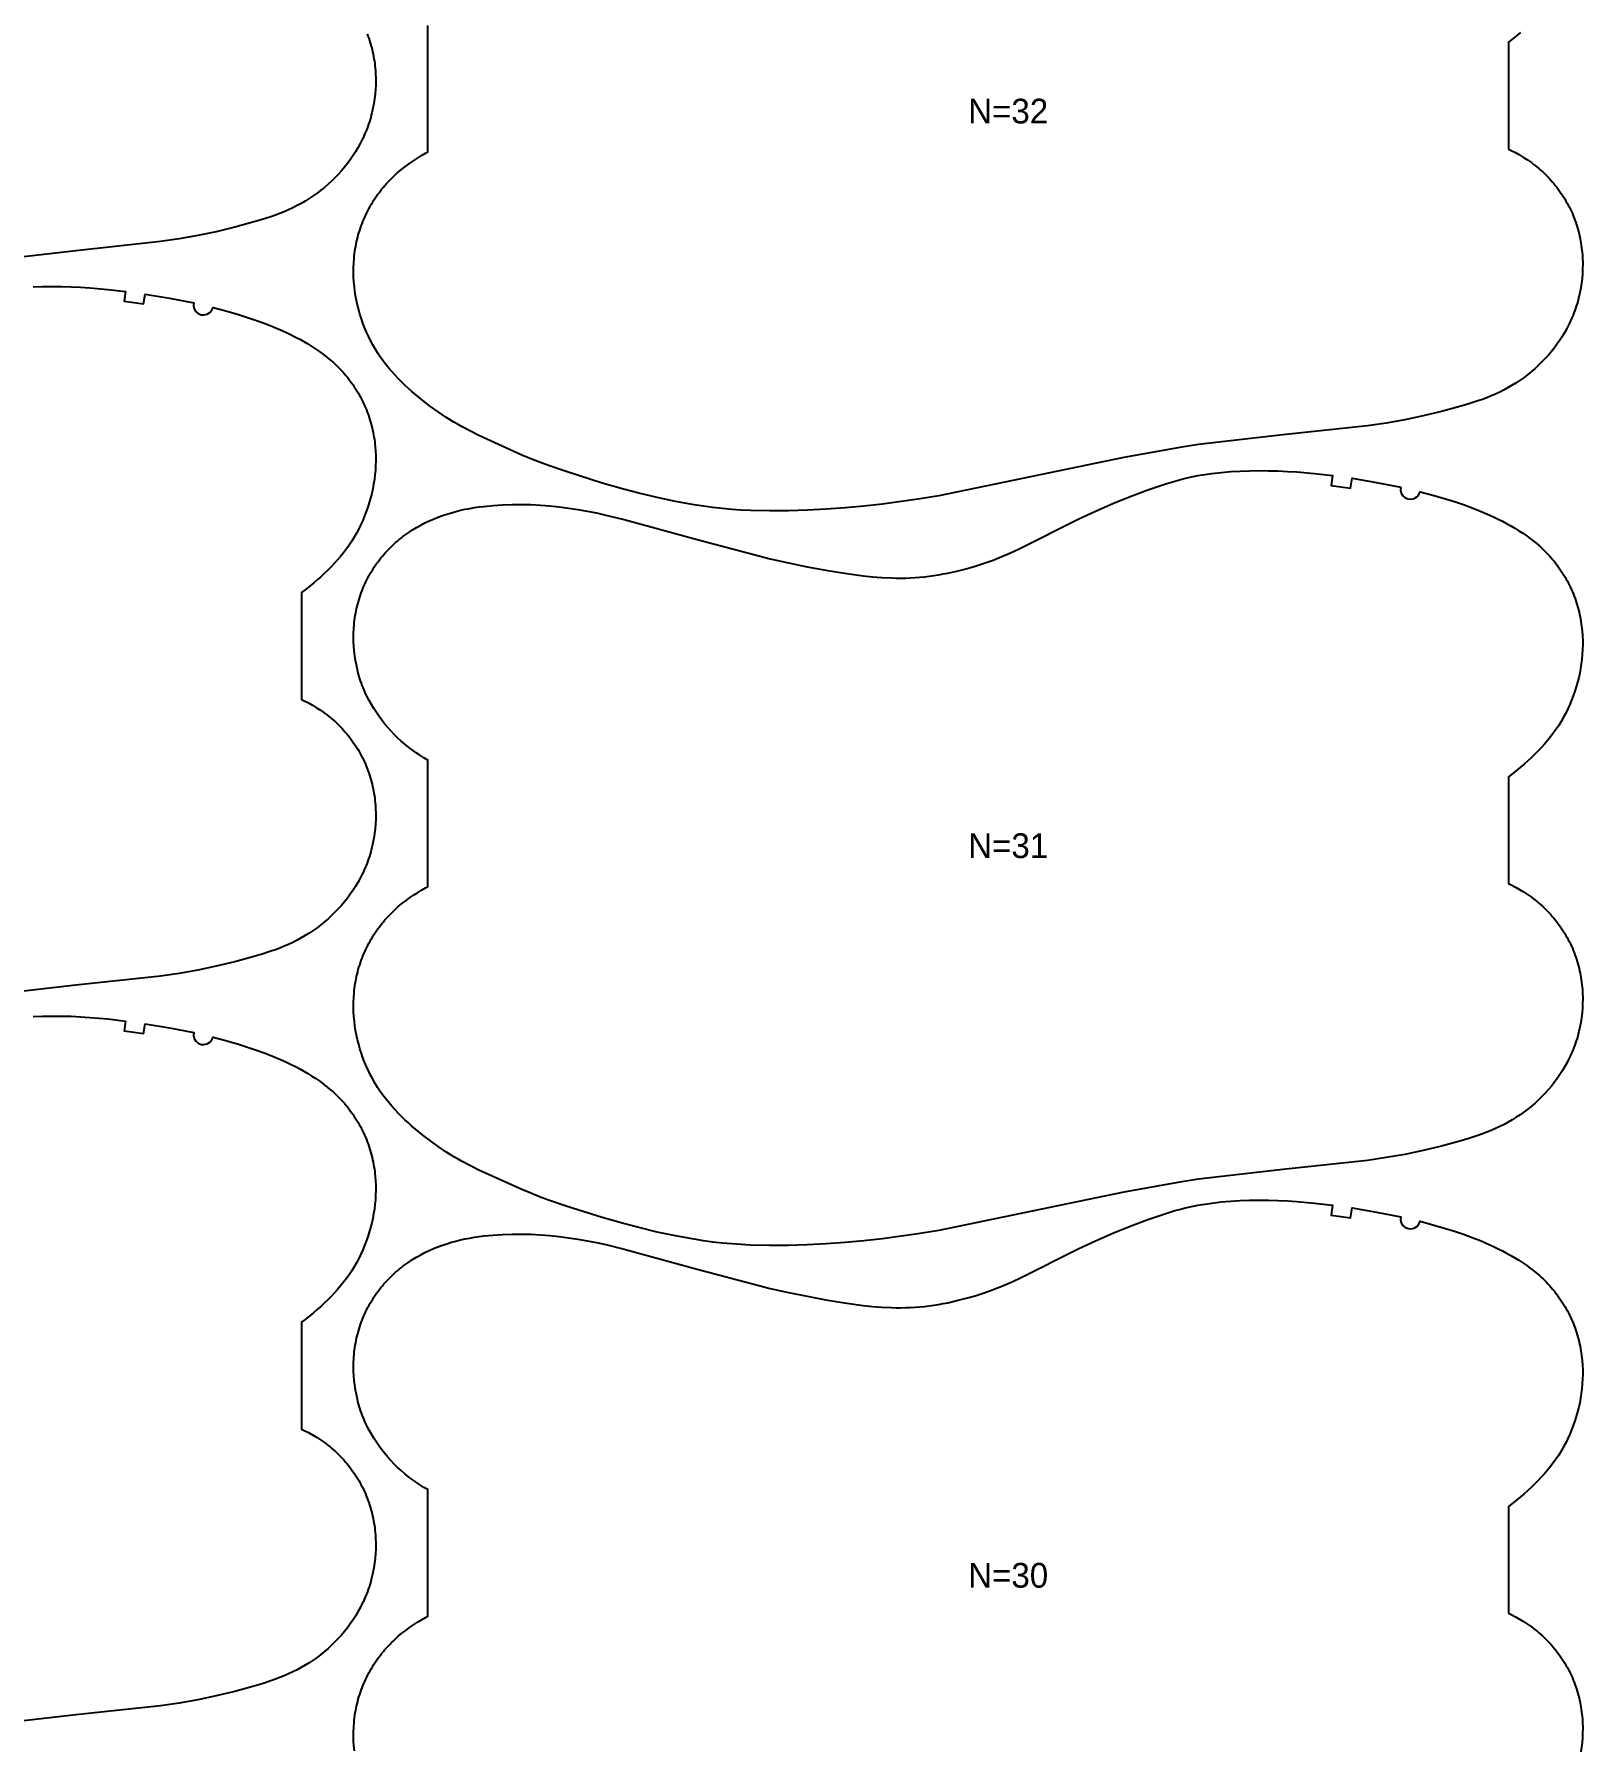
# Model space of a CAD drawing. Header units: inches. Extents: x 0 to 1972, y 0 to 1090.
# Drawn here: x 917.5 to 1230.2, y 198.7 to 544.8 of the extents above; entities that cross this region are included whole.
import ezdxf

# ---------------------------------------------------------------- set-up
doc = ezdxf.new("R2010")
doc.units = ezdxf.units.IN

msp = doc.modelspace()

# ---------------------------------------------------------------- linework, layer by layer
at = {"layer": '1'}
for points in [[(984.754, 544.8712), (984.9217, 544.4246), (985.081, 543.9748), (985.2318, 543.5222), (985.3742, 543.0667), (985.508, 542.6087), (985.6333, 542.1482), (985.7501, 541.6856), (985.8583, 541.2208), (985.958, 540.7542), (986.049, 540.2858), (986.1314, 539.8159), (986.2051, 539.3447), (986.2704, 538.8721), (986.327, 538.3985), (986.3752, 537.9239), (986.4149, 537.4485), (986.4461, 536.9725), (986.4689, 536.4959), (986.4834, 536.019), (986.4894, 535.5419), (986.4766, 534.5875), (986.4307, 533.634), (986.3519, 532.6826), (986.2406, 531.7344), (986.0966, 530.7906), (985.9202, 529.8526), (985.7113, 528.9213), (985.5947, 528.4587), (985.4699, 527.9982), (985.3371, 527.5401), (985.1962, 527.0844), (985.0472, 526.6314), (984.8902, 526.1812), (984.725, 525.7339), (984.5518, 525.2897), (984.3706, 524.8487), (984.1814, 524.4111), (983.9844, 523.9768), (983.7797, 523.5462), (983.3477, 522.6957), (982.8864, 521.8605), (982.3969, 521.0412), (981.8801, 520.2386), (981.3369, 519.4535), (980.7685, 518.6865), (980.1758, 517.9385), (979.5594, 517.2099), (978.9203, 516.5014), (978.259, 515.8135), (977.5764, 515.1469), (976.8731, 514.502), (976.1499, 513.8794), (975.4076, 513.2797), (974.6468, 512.7035), (973.8686, 512.1509), (973.0739, 511.6222), (972.2636, 511.1177), (971.4386, 510.6376), (970.6001, 510.1821), (969.7488, 509.7514), (968.8858, 509.3458), (968.0121, 508.9651), (967.1287, 508.6074), (966.2368, 508.2704), (965.3376, 507.9519), (963.5218, 507.3609), (961.6906, 506.8162), (958.0059, 505.8162), (954.2956, 504.9248), (950.5597, 504.1416), (946.801, 503.4766), (943.0237, 502.9328), (925.9483, 501.0746), (908.882, 499.135)], [(1217.6581, 545.1129), (1216.1778, 543.9078), (1215.1894, 543.1539), (1215.1894, 521.6095), (1215.7608, 521.3357), (1216.6074, 520.8958), (1217.4394, 520.4281), (1218.2554, 519.9326), (1219.054, 519.4096), (1219.4463, 519.1379), (1219.8339, 518.8594), (1220.2164, 518.5741), (1220.5937, 518.282), (1220.9656, 517.9833), (1221.332, 517.6779), (1221.6928, 517.3658), (1222.0476, 517.0471), (1222.3964, 516.7219), (1222.739, 516.39), (1223.0752, 516.0516), (1223.4049, 515.7068), (1223.728, 515.3558), (1224.0444, 514.9986), (1224.3539, 514.6355), (1224.6564, 514.2665), (1224.9518, 513.8917), (1225.24, 513.5114), (1225.5209, 513.1257), (1225.7943, 512.7347), (1226.0601, 512.3385), (1226.3183, 511.9372), (1226.5686, 511.5311), (1226.811, 511.1202), (1227.0454, 510.7048), (1227.2716, 510.2848), (1227.4895, 509.8605), (1227.6991, 509.4321), (1227.9004, 508.9997), (1228.0933, 508.5634), (1228.2778, 508.1235), (1228.454, 507.6802), (1228.6217, 507.2336), (1228.781, 506.7838), (1228.9318, 506.3312), (1229.0742, 505.8757), (1229.208, 505.4177), (1229.3333, 504.9572), (1229.4501, 504.4946), (1229.5583, 504.0298), (1229.658, 503.5632), (1229.749, 503.0948), (1229.8314, 502.6249), (1229.9051, 502.1537), (1229.9704, 501.6811), (1230.027, 501.2075), (1230.0752, 500.7329), (1230.1149, 500.2575), (1230.1461, 499.7815), (1230.1689, 499.3049), (1230.1834, 498.828), (1230.1894, 498.3509), (1230.1766, 497.3965), (1230.1307, 496.443), (1230.0519, 495.4916), (1229.9406, 494.5434), (1229.7966, 493.5996), (1229.6202, 492.6616), (1229.4113, 491.7303), (1229.2947, 491.2677), (1229.1699, 490.8072), (1229.0371, 490.3491), (1228.8962, 489.8934), (1228.7472, 489.4404), (1228.5902, 488.9902), (1228.425, 488.5429), (1228.2518, 488.0987), (1228.0706, 487.6577), (1227.8814, 487.2201), (1227.6844, 486.7858), (1227.4797, 486.3552), (1227.0477, 485.5047), (1226.5864, 484.6695), (1226.0969, 483.8502), (1225.5801, 483.0476), (1225.0369, 482.2625), (1224.4685, 481.4955), (1223.8758, 480.7475), (1223.2594, 480.0189), (1222.6203, 479.3104), (1221.959, 478.6225), (1221.2764, 477.9559), (1220.5731, 477.311), (1219.8499, 476.6884), (1219.1076, 476.0887), (1218.3468, 475.5125), (1217.5686, 474.9599), (1216.7739, 474.4312), (1215.9636, 473.9267), (1215.1386, 473.4466), (1214.3001, 472.9911), (1213.4488, 472.5604), (1212.5858, 472.1548), (1211.7121, 471.7741), (1210.8287, 471.4164), (1209.9368, 471.0794), (1209.0376, 470.7609), (1207.2218, 470.1699), (1205.3906, 469.6252), (1201.7059, 468.6252), (1197.9956, 467.7338), (1194.2597, 466.9506), (1190.501, 466.2856), (1186.7237, 465.7418), (1169.6483, 463.8836), (1152.582, 461.944), (1148.8112, 461.3561), (1137.5452, 459.3077), (1100.1626, 451.5921), (1096.3968, 450.9704), (1088.8344, 449.9252), (1085.0416, 449.4976), (1081.2404, 449.1517), (1077.4327, 448.8856), (1073.6207, 448.6947), (1069.8054, 448.5801), (1065.988, 448.55), (1062.1723, 448.6349), (1060.2664, 448.731), (1058.3629, 448.8657), (1056.4626, 449.0396), (1054.5664, 449.2534), (1052.6751, 449.5074), (1050.789, 449.7989), (1047.0332, 450.4813), (1043.3, 451.2762), (1039.5883, 452.1662), (1036.5075, 452.9715), (1032.2272, 454.1864), (1024.9492, 456.4897), (1021.3393, 457.7338), (1019.5488, 458.3937), (1017.7726, 459.0892), (1016.0131, 459.8248), (1007.33, 463.7898), (1005.619, 464.6341), (1003.9338, 465.526), (1003.1036, 465.9945), (1002.2821, 466.4784), (1000.6647, 467.4898), (999.0808, 468.5547), (997.5297, 469.6681), (996.0116, 470.8261), (994.5313, 472.0312), (993.8072, 472.6527), (993.0948, 473.2874), (992.3947, 473.936), (991.7078, 474.5988), (991.0349, 475.2764), (990.3775, 475.9692), (989.7373, 476.6775), (989.116, 477.4019), (988.5152, 478.1425), (987.9365, 478.8999), (987.3816, 479.6743), (986.8522, 480.4663), (986.3496, 481.2758), (985.8742, 482.1021), (985.4257, 482.944), (985.0043, 483.8002), (984.6099, 484.6697), (984.2425, 485.5513), (983.9019, 486.4437), (983.5882, 487.3459), (983.3015, 488.2568), (983.042, 489.1756), (982.8102, 490.1014), (982.6065, 491.0337), (982.4315, 491.9715), (982.2854, 492.9142), (982.1688, 493.8611), (982.082, 494.8113), (982.0256, 495.7641), (982, 496.7184), (982.0058, 497.6729), (982.0436, 498.6265), (982.114, 499.578), (982.1615, 500.0526), (982.2174, 500.5262), (982.2817, 500.9987), (982.3544, 501.4699), (982.4358, 501.9397), (982.5257, 502.4079), (982.6243, 502.8744), (982.7315, 503.339), (982.8473, 503.8016), (982.9716, 504.262), (983.1043, 504.7202), (983.2455, 505.1758), (983.3949, 505.6289), (983.5526, 506.0792), (983.7185, 506.5266), (983.8925, 506.9709), (984.0747, 507.4121), (984.2648, 507.8499), (984.4629, 508.2842), (984.6689, 508.7148), (984.8827, 509.1417), (985.1043, 509.5646), (985.3336, 509.9835), (985.5705, 510.3981), (985.815, 510.8083), (986.0669, 511.2139), (986.3262, 511.6148), (986.5928, 512.0109), (986.8666, 512.4019), (987.1475, 512.7877), (987.4355, 513.1682), (987.7305, 513.5432), (988.0323, 513.9125), (988.3409, 514.2761), (988.6563, 514.6336), (988.9782, 514.985), (989.3067, 515.3301), (989.6417, 515.6688), (989.983, 516.001), (990.3305, 516.3266), (990.6838, 516.6459), (991.0429, 516.959), (991.7769, 517.5671), (992.5306, 518.1518), (993.3022, 518.7141), (994.0897, 519.2552), (994.8911, 519.7761), (995.7045, 520.2776), (996.5282, 520.7609), (997, 521.0245), (997, 546.5578)], [(917.3245, 493.8024), (919.2321, 493.8629), (921.1408, 493.883), (923.0494, 493.868), (924.9573, 493.8181), (926.8637, 493.7327), (928.768, 493.611), (932.3606, 493.2867), (935.9446, 492.8692), (935.6947, 490.8849), (939.6218, 490.3555), (939.9088, 492.3348), (944.836, 491.4902), (949.7463, 490.5526), (949.7463, 490.5526), (949.703, 489.9316), (949.8529, 489.3273), (950.1812, 488.7984), (950.6563, 488.3961), (951.2321, 488.1593), (951.8528, 488.1111), (952.4583, 488.2561), (952.9898, 488.5802), (953.3959, 489.0521), (953.6372, 489.626), (956.207, 488.9395), (958.761, 488.1947), (960.5823, 487.6227), (962.3914, 487.0136), (964.1848, 486.3615), (965.959, 485.6601), (967.7105, 484.9037), (968.5764, 484.5033), (969.4349, 484.0875), (970.2856, 483.6556), (971.1279, 483.2072), (971.9612, 482.7416), (972.7849, 482.2583), (973.5984, 481.7568), (974.3998, 481.2359), (975.1872, 480.6948), (975.9588, 480.1325), (976.7125, 479.5478), (977.4466, 478.9397), (977.8056, 478.6266), (978.1589, 478.3073), (978.5064, 477.9817), (978.8477, 477.6495), (979.1827, 477.3108), (979.5112, 476.9657), (979.8332, 476.6143), (980.1485, 476.2568), (980.4571, 475.8932), (980.7589, 475.5239), (981.0539, 475.1489), (981.3419, 474.7684), (981.6228, 474.3826), (981.8966, 473.9916), (982.1632, 473.5955), (982.4225, 473.1946), (982.6745, 472.789), (982.9189, 472.3788), (983.1559, 471.9642), (983.3852, 471.5453), (983.6067, 471.1224), (983.8206, 470.6955), (984.0265, 470.2649), (984.2246, 469.8306), (984.4148, 469.3928), (984.5969, 468.9516), (984.7709, 468.5073), (984.9368, 468.0599), (985.0945, 467.6096), (985.244, 467.1565), (985.3851, 466.7009), (985.5178, 466.2427), (985.6421, 465.7823), (985.7579, 465.3197), (985.8651, 464.8551), (985.9637, 464.3886), (986.0537, 463.9204), (986.135, 463.4506), (986.2077, 462.9794), (986.272, 462.5069), (986.3279, 462.0333), (986.3754, 461.5587), (986.4458, 460.6072), (986.4836, 459.6536), (986.4894, 458.6991), (986.4638, 457.7448), (986.4074, 456.792), (986.3206, 455.8418), (986.204, 454.8949), (986.0579, 453.9522), (985.8829, 453.0144), (985.6792, 452.0821), (985.4475, 451.1563), (985.188, 450.2375), (984.9012, 449.3266), (984.5875, 448.4244), (984.247, 447.532), (983.8795, 446.6504), (983.4851, 445.7809), (983.0637, 444.9247), (982.6153, 444.0828), (982.1398, 443.2565), (981.6372, 442.447), (981.1078, 441.655), (980.5529, 440.8806), (979.9743, 440.1232), (979.3734, 439.3826), (978.7521, 438.6582), (978.1119, 437.9499), (977.4545, 437.2571), (976.7816, 436.5795), (976.0947, 435.9167), (975.3947, 435.2681), (974.6822, 434.6334), (973.9581, 434.0119), (972.4778, 432.8068), (971.4894, 432.0529), (971.4894, 410.5085), (972.0608, 410.2347), (972.9074, 409.7948), (973.7394, 409.3271), (974.5554, 408.8316), (975.354, 408.3086), (975.7463, 408.0369), (976.1339, 407.7584), (976.5164, 407.4731), (976.8937, 407.181), (977.2656, 406.8823), (977.632, 406.5769), (977.9928, 406.2648), (978.3476, 405.9461), (978.6964, 405.6209), (979.039, 405.289), (979.3752, 404.9506), (979.7049, 404.6058), (980.028, 404.2548), (980.3444, 403.8976), (980.6539, 403.5345), (980.9564, 403.1655), (981.2518, 402.7907), (981.54, 402.4104), (981.8209, 402.0247), (982.0943, 401.6337), (982.3601, 401.2375), (982.6183, 400.8362), (982.8686, 400.4301), (983.111, 400.0192), (983.3454, 399.6038), (983.5716, 399.1838), (983.7895, 398.7595), (983.9991, 398.3311), (984.2004, 397.8987), (984.3933, 397.4624), (984.5778, 397.0225), (984.754, 396.5792), (984.9217, 396.1326), (985.081, 395.6828), (985.2318, 395.2302), (985.3742, 394.7747), (985.508, 394.3167), (985.6333, 393.8562), (985.7501, 393.3936), (985.8583, 392.9288), (985.958, 392.4622), (986.049, 391.9938), (986.1314, 391.5239), (986.2051, 391.0527), (986.2704, 390.5801), (986.327, 390.1065), (986.3752, 389.6319), (986.4149, 389.1565), (986.4461, 388.6805), (986.4689, 388.2039), (986.4834, 387.727), (986.4894, 387.2499), (986.4766, 386.2955), (986.4307, 385.342), (986.3519, 384.3906), (986.2406, 383.4424), (986.0966, 382.4986), (985.9202, 381.5606), (985.7113, 380.6293), (985.5947, 380.1667), (985.4699, 379.7062), (985.3371, 379.2481), (985.1962, 378.7924), (985.0472, 378.3394), (984.8902, 377.8892), (984.725, 377.4419), (984.5518, 376.9977), (984.3706, 376.5567), (984.1814, 376.1191), (983.9844, 375.6848), (983.7797, 375.2542), (983.3477, 374.4037), (982.8864, 373.5685), (982.3969, 372.7492), (981.8801, 371.9466), (981.3369, 371.1615), (980.7685, 370.3945), (980.1758, 369.6465), (979.5594, 368.9179), (978.9203, 368.2094), (978.259, 367.5215), (977.5764, 366.8549), (976.8731, 366.21), (976.1499, 365.5874), (975.4076, 364.9877), (974.6468, 364.4115), (973.8686, 363.8589), (973.0739, 363.3302), (972.2636, 362.8257), (971.4386, 362.3456), (970.6001, 361.8901), (969.7488, 361.4594), (968.8858, 361.0538), (968.0121, 360.6731), (967.1287, 360.3154), (966.2368, 359.9784), (965.3376, 359.6599), (963.5218, 359.0689), (961.6906, 358.5242), (958.0059, 357.5242), (954.2956, 356.6328), (950.5597, 355.8496), (946.801, 355.1846), (943.0237, 354.6408), (925.9483, 352.7826), (908.882, 350.843)], [(917.3245, 346.5104), (919.2321, 346.5709), (921.1408, 346.591), (923.0494, 346.576), (924.9573, 346.5261), (926.8637, 346.4407), (928.768, 346.319), (932.3606, 345.9947), (935.9446, 345.5772), (935.6947, 343.5929), (939.6218, 343.0635), (939.9088, 345.0428), (944.836, 344.1982), (949.7463, 343.2606), (949.7463, 343.2606), (949.703, 342.6396), (949.8529, 342.0353), (950.1812, 341.5064), (950.6563, 341.1041), (951.2321, 340.8673), (951.8528, 340.8191), (952.4583, 340.9641), (952.9898, 341.2882), (953.3959, 341.7601), (953.6372, 342.334), (956.207, 341.6475), (958.761, 340.9027), (960.5823, 340.3307), (962.3914, 339.7216), (964.1848, 339.0695), (965.959, 338.3681), (967.7105, 337.6117), (968.5764, 337.2113), (969.4349, 336.7955), (970.2856, 336.3636), (971.1279, 335.9152), (971.9612, 335.4496), (972.7849, 334.9663), (973.5984, 334.4648), (974.3998, 333.9439), (975.1872, 333.4028), (975.9588, 332.8405), (976.7125, 332.2558), (977.4466, 331.6477), (977.8056, 331.3346), (978.1589, 331.0153), (978.5064, 330.6897), (978.8477, 330.3575), (979.1827, 330.0188), (979.5112, 329.6737), (979.8332, 329.3223), (980.1485, 328.9648), (980.4571, 328.6012), (980.7589, 328.2319), (981.0539, 327.8569), (981.3419, 327.4764), (981.6228, 327.0906), (981.8966, 326.6996), (982.1632, 326.3035), (982.4225, 325.9026), (982.6745, 325.497), (982.9189, 325.0868), (983.1559, 324.6722), (983.3852, 324.2533), (983.6067, 323.8304), (983.8206, 323.4035), (984.0265, 322.9729), (984.2246, 322.5386), (984.4148, 322.1008), (984.5969, 321.6596), (984.7709, 321.2153), (984.9368, 320.7679), (985.0945, 320.3176), (985.244, 319.8645), (985.3851, 319.4089), (985.5178, 318.9507), (985.6421, 318.4903), (985.7579, 318.0277), (985.8651, 317.5631), (985.9637, 317.0966), (986.0537, 316.6284), (986.135, 316.1586), (986.2077, 315.6874), (986.272, 315.2149), (986.3279, 314.7413), (986.3754, 314.2667), (986.4458, 313.3152), (986.4836, 312.3616), (986.4894, 311.4071), (986.4638, 310.4528), (986.4074, 309.5), (986.3206, 308.5498), (986.204, 307.6029), (986.0579, 306.6602), (985.8829, 305.7224), (985.6792, 304.7901), (985.4475, 303.8643), (985.188, 302.9455), (984.9012, 302.0346), (984.5875, 301.1324), (984.247, 300.24), (983.8795, 299.3584), (983.4851, 298.4889), (983.0637, 297.6327), (982.6153, 296.7908), (982.1398, 295.9645), (981.6372, 295.155), (981.1078, 294.363), (980.5529, 293.5886), (979.9743, 292.8312), (979.3734, 292.0906), (978.7521, 291.3662), (978.1119, 290.6579), (977.4545, 289.9651), (976.7816, 289.2875), (976.0947, 288.6247), (975.3947, 287.9761), (974.6822, 287.3414), (973.9581, 286.7199), (972.4778, 285.5148), (971.4894, 284.7609), (971.4894, 263.2165), (972.0608, 262.9427), (972.9074, 262.5028), (973.7394, 262.0351), (974.5554, 261.5396), (975.354, 261.0166), (975.7463, 260.7449), (976.1339, 260.4664), (976.5164, 260.1811), (976.8937, 259.889), (977.2656, 259.5903), (977.632, 259.2849), (977.9928, 258.9728), (978.3476, 258.6541), (978.6964, 258.3289), (979.039, 257.997), (979.3752, 257.6586), (979.7049, 257.3138), (980.028, 256.9628), (980.3444, 256.6056), (980.6539, 256.2425), (980.9564, 255.8735), (981.2518, 255.4987), (981.54, 255.1184), (981.8209, 254.7327), (982.0943, 254.3417), (982.3601, 253.9455), (982.6183, 253.5442), (982.8686, 253.1381), (983.111, 252.7272), (983.3454, 252.3118), (983.5716, 251.8918), (983.7895, 251.4675), (983.9991, 251.0391), (984.2004, 250.6067), (984.3933, 250.1704), (984.5778, 249.7305), (984.754, 249.2872), (984.9217, 248.8406), (985.081, 248.3908), (985.2318, 247.9382), (985.3742, 247.4827), (985.508, 247.0247), (985.6333, 246.5642), (985.7501, 246.1016), (985.8583, 245.6368), (985.958, 245.1702), (986.049, 244.7018), (986.1314, 244.2319), (986.2051, 243.7607), (986.2704, 243.2881), (986.327, 242.8145), (986.3752, 242.3399), (986.4149, 241.8645), (986.4461, 241.3885), (986.4689, 240.9119), (986.4834, 240.435), (986.4894, 239.9579), (986.4766, 239.0035), (986.4307, 238.05), (986.3519, 237.0986), (986.2406, 236.1504), (986.0966, 235.2066), (985.9202, 234.2686), (985.7113, 233.3373), (985.5947, 232.8747), (985.4699, 232.4142), (985.3371, 231.9561), (985.1962, 231.5004), (985.0472, 231.0474), (984.8902, 230.5972), (984.725, 230.1499), (984.5518, 229.7057), (984.3706, 229.2647), (984.1814, 228.8271), (983.9844, 228.3928), (983.7797, 227.9622), (983.3477, 227.1117), (982.8864, 226.2765), (982.3969, 225.4572), (981.8801, 224.6546), (981.3369, 223.8695), (980.7685, 223.1025), (980.1758, 222.3545), (979.5594, 221.6259), (978.9203, 220.9174), (978.259, 220.2295), (977.5764, 219.5629), (976.8731, 218.918), (976.1499, 218.2954), (975.4076, 217.6957), (974.6468, 217.1195), (973.8686, 216.5669), (973.0739, 216.0382), (972.2636, 215.5337), (971.4386, 215.0536), (970.6001, 214.5981), (969.7488, 214.1674), (968.8858, 213.7618), (968.0121, 213.3811), (967.1287, 213.0234), (966.2368, 212.6864), (965.3376, 212.3679), (963.5218, 211.7769), (961.6906, 211.2322), (958.0059, 210.2322), (954.2956, 209.3408), (950.5597, 208.5576), (946.801, 207.8926), (943.0237, 207.3488), (925.9483, 205.4906), (908.882, 203.551)], [(982.1688, 198.2771), (982.082, 199.2273), (982.0256, 200.1801), (982, 201.1344), (982.0058, 202.0889), (982.0436, 203.0425), (982.114, 203.994), (982.1615, 204.4686), (982.2174, 204.9422), (982.2817, 205.4147), (982.3544, 205.8859), (982.4358, 206.3557), (982.5257, 206.8239), (982.6243, 207.2904), (982.7315, 207.755), (982.8473, 208.2176), (982.9716, 208.678), (983.1043, 209.1362), (983.2455, 209.5918), (983.3949, 210.0449), (983.5526, 210.4952), (983.7185, 210.9426), (983.8925, 211.3869), (984.0747, 211.8281), (984.2648, 212.2659), (984.4629, 212.7002), (984.6689, 213.1308), (984.8827, 213.5577), (985.1043, 213.9806), (985.3336, 214.3995), (985.5705, 214.8141), (985.815, 215.2243), (986.0669, 215.6299), (986.3262, 216.0308), (986.5928, 216.4269), (986.8666, 216.8179), (987.1475, 217.2037), (987.4355, 217.5842), (987.7305, 217.9592), (988.0323, 218.3285), (988.3409, 218.6921), (988.6563, 219.0496), (988.9782, 219.401), (989.3067, 219.7461), (989.6417, 220.0848), (989.983, 220.417), (990.3305, 220.7426), (990.6838, 221.0619), (991.0429, 221.375), (991.7769, 221.9831), (992.5306, 222.5678), (993.3022, 223.1301), (994.0897, 223.6712), (994.8911, 224.1921), (995.7045, 224.6936), (996.5282, 225.1769), (997, 225.4405), (997, 250.9738), (996.2259, 251.4244), (995.4156, 251.9289), (994.6208, 252.4576), (993.8426, 253.0102), (993.0818, 253.5864), (992.3395, 254.1861), (991.6163, 254.8087), (990.913, 255.4536), (990.2304, 256.1202), (989.5691, 256.8081), (988.93, 257.5166), (988.3137, 258.2452), (987.7209, 258.9932), (987.1525, 259.7602), (986.6094, 260.5453), (986.0925, 261.3479), (985.603, 262.1672), (985.1417, 263.0024), (984.7098, 263.8529), (984.5051, 264.2835), (984.308, 264.7178), (984.1189, 265.1554), (983.9376, 265.5964), (983.7644, 266.0406), (983.5992, 266.4879), (983.4422, 266.9381), (983.2932, 267.3911), (983.1523, 267.8468), (983.0195, 268.3049), (982.8948, 268.7654), (982.7781, 269.228), (982.5692, 270.1593), (982.3928, 271.0973), (982.2489, 272.0411), (982.1375, 272.9893), (982.0587, 273.9407), (982.0128, 274.8942), (982, 275.8486), (982.0061, 276.3257), (982.0205, 276.8026), (982.0433, 277.2792), (982.0745, 277.7552), (982.1142, 278.2306), (982.1624, 278.7052), (982.2191, 279.1788), (982.2843, 279.6514), (982.3581, 280.1226), (982.4405, 280.5925), (982.5315, 281.0609), (982.6311, 281.5275), (982.7393, 281.9923), (982.8561, 282.4549), (982.9814, 282.9154), (983.1152, 283.3734), (983.2576, 283.8289), (983.4084, 284.2815), (983.5677, 284.7313), (983.7354, 285.1779), (983.9116, 285.6212), (984.0961, 286.0611), (984.2891, 286.4974), (984.4903, 286.9298), (984.6999, 287.3582), (984.9178, 287.7825), (985.144, 288.2025), (985.3784, 288.6179), (985.6208, 289.0288), (985.8711, 289.4349), (986.1293, 289.8361), (986.3951, 290.2324), (986.6685, 290.6234), (986.9494, 291.0091), (987.2376, 291.3894), (987.533, 291.7642), (987.8355, 292.1332), (988.145, 292.4963), (988.4614, 292.8535), (988.7845, 293.2045), (989.1142, 293.5493), (989.4504, 293.8877), (989.793, 294.2196), (990.1418, 294.5448), (990.4967, 294.8635), (990.8574, 295.1756), (991.2238, 295.481), (991.5957, 295.7797), (991.9731, 296.0718), (992.3556, 296.3571), (992.7431, 296.6356), (993.1354, 296.9073), (993.9341, 297.4303), (994.75, 297.9258), (995.582, 298.3935), (996.4287, 298.8334), (997.2889, 299.2457), (998.1617, 299.6306), (999.046, 299.9886), (999.9407, 300.3198), (1000.8448, 300.6247), (1001.7572, 300.9036), (1002.6769, 301.1568), (1003.603, 301.3847), (1004.5346, 301.5885), (1005.4711, 301.7694), (1006.4118, 301.9289), (1007.3562, 302.068), (1008.3035, 302.1882), (1010.2042, 302.3768), (1012.1092, 302.5034), (1014.0165, 302.5706), (1015.9246, 302.5794), (1017.8318, 302.5311), (1019.7368, 302.4272), (1021.6388, 302.2715), (1023.5367, 302.0683), (1025.4299, 301.822), (1027.3175, 301.5362), (1029.1985, 301.2109), (1031.0717, 300.8453), (1032.9361, 300.4389), (1036.639, 299.5159), (1051.3666, 295.4891), (1066.1332, 291.6073), (1069.8564, 290.766), (1073.5957, 289.9994), (1077.3488, 289.3042), (1081.1144, 288.6829), (1084.8967, 288.1701), (1086.7955, 287.9685), (1088.6984, 287.8154), (1090.6041, 287.7215), (1091.5576, 287.7), (1092.5112, 287.6974), (1093.4647, 287.7146), (1094.4179, 287.7515), (1095.3703, 287.8078), (1096.3215, 287.8832), (1097.2712, 287.9772), (1098.219, 288.0894), (1099.1645, 288.2196), (1100.1074, 288.3673), (1101.0472, 288.5322), (1101.9839, 288.7137), (1103.8472, 289.1249), (1105.6963, 289.5971), (1107.5303, 290.1263), (1109.3481, 290.7096), (1111.1476, 291.3464), (1112.9267, 292.0369), (1114.6832, 292.7815), (1116.4164, 293.5781), (1128.331, 299.6216), (1131.7963, 301.2211), (1135.3038, 302.7275), (1138.8419, 304.1584), (1142.4131, 305.5066), (1144.2133, 306.1436), (1146.0255, 306.7442), (1147.8521, 307.2956), (1148.7715, 307.5491), (1149.6953, 307.7855), (1150.6237, 308.0038), (1151.5563, 308.204), (1152.4929, 308.3867), (1153.4328, 308.5522), (1155.3211, 308.8337), (1157.2176, 309.0524), (1159.1193, 309.2123), (1161.0245, 309.3194), (1162.9321, 309.3799), (1164.8408, 309.4), (1166.7494, 309.385), (1168.6573, 309.3351), (1170.5637, 309.2497), (1172.468, 309.128), (1176.0606, 308.8037), (1179.6446, 308.3862), (1179.3947, 306.4019), (1183.3218, 305.8725), (1183.6088, 307.8518), (1188.536, 307.0072), (1193.4463, 306.0696), (1193.4463, 306.0696), (1193.403, 305.4486), (1193.5529, 304.8443), (1193.8812, 304.3154), (1194.3563, 303.9131), (1194.9321, 303.6763), (1195.5528, 303.6281), (1196.1583, 303.7731), (1196.6898, 304.0972), (1197.0959, 304.5691), (1197.3372, 305.143), (1199.907, 304.4565), (1202.461, 303.7117), (1204.2823, 303.1397), (1206.0914, 302.5306), (1207.8848, 301.8785), (1209.659, 301.1771), (1211.4105, 300.4207), (1212.2764, 300.0203), (1213.1349, 299.6045), (1213.9856, 299.1726), (1214.8279, 298.7242), (1215.6612, 298.2586), (1216.4849, 297.7753), (1217.2984, 297.2738), (1218.0998, 296.7529), (1218.8872, 296.2118), (1219.6588, 295.6495), (1220.4125, 295.0648), (1221.1466, 294.4567), (1221.5056, 294.1436), (1221.8589, 293.8243), (1222.2064, 293.4987), (1222.5477, 293.1665), (1222.8827, 292.8278), (1223.2112, 292.4827), (1223.5332, 292.1313), (1223.8485, 291.7738), (1224.1571, 291.4102), (1224.4589, 291.0409), (1224.7539, 290.6659), (1225.0419, 290.2854), (1225.3228, 289.8996), (1225.5966, 289.5086), (1225.8632, 289.1125), (1226.1225, 288.7116), (1226.3745, 288.306), (1226.6189, 287.8958), (1226.8559, 287.4812), (1227.0852, 287.0623), (1227.3067, 286.6394), (1227.5206, 286.2125), (1227.7265, 285.7819), (1227.9246, 285.3476), (1228.1148, 284.9098), (1228.2969, 284.4686), (1228.4709, 284.0243), (1228.6368, 283.5769), (1228.7945, 283.1266), (1228.944, 282.6735), (1229.0851, 282.2179), (1229.2178, 281.7597), (1229.3421, 281.2993), (1229.4579, 280.8367), (1229.5651, 280.3721), (1229.6637, 279.9056), (1229.7537, 279.4374), (1229.835, 278.9676), (1229.9077, 278.4964), (1229.972, 278.0239), (1230.0279, 277.5503), (1230.0754, 277.0757), (1230.1458, 276.1242), (1230.1836, 275.1706), (1230.1894, 274.2161), (1230.1638, 273.2618), (1230.1074, 272.309), (1230.0206, 271.3588), (1229.904, 270.4119), (1229.7579, 269.4692), (1229.5829, 268.5314), (1229.3792, 267.5991), (1229.1475, 266.6733), (1228.888, 265.7545), (1228.6012, 264.8436), (1228.2875, 263.9414), (1227.947, 263.049), (1227.5795, 262.1674), (1227.1851, 261.2979), (1226.7637, 260.4417), (1226.3153, 259.5998), (1225.8398, 258.7735), (1225.3372, 257.964), (1224.8078, 257.172), (1224.2529, 256.3976), (1223.6743, 255.6402), (1223.0734, 254.8996), (1222.4521, 254.1752), (1221.8119, 253.4669), (1221.1545, 252.7741), (1220.4816, 252.0965), (1219.7947, 251.4337), (1219.0947, 250.7851), (1218.3822, 250.1504), (1217.6581, 249.5289), (1216.1778, 248.3238), (1215.1894, 247.5699), (1215.1894, 226.0255), (1215.7608, 225.7517), (1216.6074, 225.3118), (1217.4394, 224.8441), (1218.2554, 224.3486), (1219.054, 223.8256), (1219.4463, 223.5539), (1219.8339, 223.2754), (1220.2164, 222.9901), (1220.5937, 222.698), (1220.9656, 222.3993), (1221.332, 222.0939), (1221.6928, 221.7818), (1222.0476, 221.4631), (1222.3964, 221.1379), (1222.739, 220.806), (1223.0752, 220.4676), (1223.4049, 220.1228), (1223.728, 219.7718), (1224.0444, 219.4146), (1224.3539, 219.0515), (1224.6564, 218.6825), (1224.9518, 218.3077), (1225.24, 217.9274), (1225.5209, 217.5417), (1225.7943, 217.1507), (1226.0601, 216.7545), (1226.3183, 216.3532), (1226.5686, 215.9471), (1226.811, 215.5362), (1227.0454, 215.1208), (1227.2716, 214.7008), (1227.4895, 214.2765), (1227.6991, 213.8481), (1227.9004, 213.4157), (1228.0933, 212.9794), (1228.2778, 212.5395), (1228.454, 212.0962), (1228.6217, 211.6496), (1228.781, 211.1998), (1228.9318, 210.7472), (1229.0742, 210.2917), (1229.208, 209.8337), (1229.3333, 209.3732), (1229.4501, 208.9106), (1229.5583, 208.4458), (1229.658, 207.9792), (1229.749, 207.5108), (1229.8314, 207.0409), (1229.9051, 206.5697), (1229.9704, 206.0971), (1230.027, 205.6235), (1230.0752, 205.1489), (1230.1149, 204.6735), (1230.1461, 204.1975), (1230.1689, 203.7209), (1230.1834, 203.244), (1230.1894, 202.7669), (1230.1766, 201.8125), (1230.1307, 200.859), (1230.0519, 199.9076), (1229.9406, 198.9594), (1229.7966, 198.0156)]]:
    msp.add_lwpolyline(points, dxfattribs=at)
msp.add_lwpolyline([(1193.4463, 453.3616), (1193.403, 452.7406), (1193.5529, 452.1363), (1193.8812, 451.6074), (1194.3563, 451.2051), (1194.9321, 450.9683), (1195.5528, 450.9201), (1196.1583, 451.0651), (1196.6898, 451.3892), (1197.0959, 451.8611), (1197.3372, 452.435), (1199.907, 451.7485), (1202.461, 451.0037), (1204.2823, 450.4317), (1206.0914, 449.8226), (1207.8848, 449.1705), (1209.659, 448.4691), (1211.4105, 447.7127), (1212.2764, 447.3123), (1213.1349, 446.8965), (1213.9856, 446.4646), (1214.8279, 446.0162), (1215.6612, 445.5506), (1216.4849, 445.0673), (1217.2984, 444.5658), (1218.0998, 444.0449), (1218.8872, 443.5038), (1219.6588, 442.9415), (1220.4125, 442.3568), (1221.1466, 441.7487), (1221.5056, 441.4356), (1221.8589, 441.1163), (1222.2064, 440.7907), (1222.5477, 440.4585), (1222.8827, 440.1198), (1223.2112, 439.7747), (1223.5332, 439.4233), (1223.8485, 439.0658), (1224.1571, 438.7022), (1224.4589, 438.3329), (1224.7539, 437.9579), (1225.0419, 437.5774), (1225.3228, 437.1916), (1225.5966, 436.8006), (1225.8632, 436.4045), (1226.1225, 436.0036), (1226.3745, 435.598), (1226.6189, 435.1878), (1226.8559, 434.7732), (1227.0852, 434.3543), (1227.3067, 433.9314), (1227.5206, 433.5045), (1227.7265, 433.0739), (1227.9246, 432.6396), (1228.1148, 432.2018), (1228.2969, 431.7606), (1228.4709, 431.3163), (1228.6368, 430.8689), (1228.7945, 430.4186), (1228.944, 429.9655), (1229.0851, 429.5099), (1229.2178, 429.0517), (1229.3421, 428.5913), (1229.4579, 428.1287), (1229.5651, 427.6641), (1229.6637, 427.1976), (1229.7537, 426.7294), (1229.835, 426.2596), (1229.9077, 425.7884), (1229.972, 425.3159), (1230.0279, 424.8423), (1230.0754, 424.3677), (1230.1458, 423.4162), (1230.1836, 422.4626), (1230.1894, 421.5081), (1230.1638, 420.5538), (1230.1074, 419.601), (1230.0206, 418.6508), (1229.904, 417.7039), (1229.7579, 416.7612), (1229.5829, 415.8234), (1229.3792, 414.8911), (1229.1475, 413.9653), (1228.888, 413.0465), (1228.6012, 412.1356), (1228.2875, 411.2334), (1227.947, 410.341), (1227.5795, 409.4594), (1227.1851, 408.5899), (1226.7637, 407.7337), (1226.3153, 406.8918), (1225.8398, 406.0655), (1225.3372, 405.256), (1224.8078, 404.464), (1224.2529, 403.6896), (1223.6743, 402.9322), (1223.0734, 402.1916), (1222.4521, 401.4672), (1221.8119, 400.7589), (1221.1545, 400.0661), (1220.4816, 399.3885), (1219.7947, 398.7257), (1219.0947, 398.0771), (1218.3822, 397.4424), (1217.6581, 396.8209), (1216.1778, 395.6158), (1215.1894, 394.8619), (1215.1894, 373.3175), (1215.7608, 373.0437), (1216.6074, 372.6038), (1217.4394, 372.1361), (1218.2554, 371.6406), (1219.054, 371.1176), (1219.4463, 370.8459), (1219.8339, 370.5674), (1220.2164, 370.2821), (1220.5937, 369.99), (1220.9656, 369.6913), (1221.332, 369.3859), (1221.6928, 369.0738), (1222.0476, 368.7551), (1222.3964, 368.4299), (1222.739, 368.098), (1223.0752, 367.7596), (1223.4049, 367.4148), (1223.728, 367.0638), (1224.0444, 366.7066), (1224.3539, 366.3435), (1224.6564, 365.9745), (1224.9518, 365.5997), (1225.24, 365.2194), (1225.5209, 364.8337), (1225.7943, 364.4427), (1226.0601, 364.0465), (1226.3183, 363.6452), (1226.5686, 363.2391), (1226.811, 362.8282), (1227.0454, 362.4128), (1227.2716, 361.9928), (1227.4895, 361.5685), (1227.6991, 361.1401), (1227.9004, 360.7077), (1228.0933, 360.2714), (1228.2778, 359.8315), (1228.454, 359.3882), (1228.6217, 358.9416), (1228.781, 358.4918), (1228.9318, 358.0392), (1229.0742, 357.5837), (1229.208, 357.1257), (1229.3333, 356.6652), (1229.4501, 356.2026), (1229.5583, 355.7378), (1229.658, 355.2712), (1229.749, 354.8028), (1229.8314, 354.3329), (1229.9051, 353.8617), (1229.9704, 353.3891), (1230.027, 352.9155), (1230.0752, 352.4409), (1230.1149, 351.9655), (1230.1461, 351.4895), (1230.1689, 351.0129), (1230.1834, 350.536), (1230.1894, 350.0589), (1230.1766, 349.1045), (1230.1307, 348.151), (1230.0519, 347.1996), (1229.9406, 346.2514), (1229.7966, 345.3076), (1229.6202, 344.3696), (1229.4113, 343.4383), (1229.2947, 342.9757), (1229.1699, 342.5152), (1229.0371, 342.0571), (1228.8962, 341.6014), (1228.7472, 341.1484), (1228.5902, 340.6982), (1228.425, 340.2509), (1228.2518, 339.8067), (1228.0706, 339.3657), (1227.8814, 338.9281), (1227.6844, 338.4938), (1227.4797, 338.0632), (1227.0477, 337.2127), (1226.5864, 336.3775), (1226.0969, 335.5582), (1225.5801, 334.7556), (1225.0369, 333.9705), (1224.4685, 333.2035), (1223.8758, 332.4555), (1223.2594, 331.7269), (1222.6203, 331.0184), (1221.959, 330.3305), (1221.2764, 329.6639), (1220.5731, 329.019), (1219.8499, 328.3964), (1219.1076, 327.7967), (1218.3468, 327.2205), (1217.5686, 326.6679), (1216.7739, 326.1392), (1215.9636, 325.6347), (1215.1386, 325.1546), (1214.3001, 324.6991), (1213.4488, 324.2684), (1212.5858, 323.8628), (1211.7121, 323.4821), (1210.8287, 323.1244), (1209.9368, 322.7874), (1209.0376, 322.4689), (1207.2218, 321.8779), (1205.3906, 321.3332), (1201.7059, 320.3332), (1197.9956, 319.4418), (1194.2597, 318.6586), (1190.501, 317.9936), (1186.7237, 317.4498), (1169.6483, 315.5916), (1152.582, 313.652), (1148.8112, 313.0641), (1137.5452, 311.0157), (1100.1626, 303.3001), (1096.3968, 302.6784), (1088.8344, 301.6332), (1085.0416, 301.2056), (1081.2404, 300.8597), (1077.4327, 300.5936), (1073.6207, 300.4027), (1069.8054, 300.2881), (1065.988, 300.258), (1062.1723, 300.3429), (1060.2664, 300.439), (1058.3629, 300.5737), (1056.4626, 300.7476), (1054.5664, 300.9614), (1052.6751, 301.2154), (1050.789, 301.5069), (1047.0332, 302.1893), (1043.3, 302.9842), (1039.5883, 303.8742), (1036.5075, 304.6795), (1032.2272, 305.8944), (1024.9492, 308.1977), (1021.3393, 309.4418), (1019.5488, 310.1017), (1017.7726, 310.7972), (1016.0131, 311.5328), (1007.33, 315.4978), (1005.619, 316.3421), (1003.9338, 317.234), (1003.1036, 317.7025), (1002.2821, 318.1864), (1000.6647, 319.1978), (999.0808, 320.2627), (997.5297, 321.3761), (996.0116, 322.5341), (994.5313, 323.7392), (993.8072, 324.3607), (993.0948, 324.9954), (992.3947, 325.644), (991.7078, 326.3068), (991.0349, 326.9844), (990.3775, 327.6772), (989.7373, 328.3855), (989.116, 329.1099), (988.5152, 329.8505), (987.9365, 330.6079), (987.3816, 331.3823), (986.8522, 332.1743), (986.3496, 332.9838), (985.8742, 333.8101), (985.4257, 334.652), (985.0043, 335.5082), (984.6099, 336.3777), (984.2425, 337.2593), (983.9019, 338.1517), (983.5882, 339.0539), (983.3015, 339.9648), (983.042, 340.8836), (982.8102, 341.8094), (982.6065, 342.7417), (982.4315, 343.6795), (982.2854, 344.6222), (982.1688, 345.5691), (982.082, 346.5193), (982.0256, 347.4721), (982, 348.4264), (982.0058, 349.3809), (982.0436, 350.3345), (982.114, 351.286), (982.1615, 351.7606), (982.2174, 352.2342), (982.2817, 352.7067), (982.3544, 353.1779), (982.4358, 353.6477), (982.5257, 354.1159), (982.6243, 354.5824), (982.7315, 355.047), (982.8473, 355.5096), (982.9716, 355.97), (983.1043, 356.4282), (983.2455, 356.8838), (983.3949, 357.3369), (983.5526, 357.7872), (983.7185, 358.2346), (983.8925, 358.6789), (984.0747, 359.1201), (984.2648, 359.5579), (984.4629, 359.9922), (984.6689, 360.4228), (984.8827, 360.8497), (985.1043, 361.2726), (985.3336, 361.6915), (985.5705, 362.1061), (985.815, 362.5163), (986.0669, 362.9219), (986.3262, 363.3228), (986.5928, 363.7189), (986.8666, 364.1099), (987.1475, 364.4957), (987.4355, 364.8762), (987.7305, 365.2512), (988.0323, 365.6205), (988.3409, 365.9841), (988.6563, 366.3416), (988.9782, 366.693), (989.3067, 367.0381), (989.6417, 367.3768), (989.983, 367.709), (990.3305, 368.0346), (990.6838, 368.3539), (991.0429, 368.667), (991.7769, 369.2751), (992.5306, 369.8598), (993.3022, 370.4221), (994.0897, 370.9632), (994.8911, 371.4841), (995.7045, 371.9856), (996.5282, 372.4689), (997, 372.7325), (997, 398.2658), (996.2259, 398.7164), (995.4156, 399.2209), (994.6208, 399.7496), (993.8426, 400.3022), (993.0818, 400.8784), (992.3395, 401.4781), (991.6163, 402.1007), (990.913, 402.7456), (990.2304, 403.4122), (989.5691, 404.1001), (988.93, 404.8086), (988.3137, 405.5372), (987.7209, 406.2852), (987.1525, 407.0522), (986.6094, 407.8373), (986.0925, 408.6399), (985.603, 409.4592), (985.1417, 410.2944), (984.7098, 411.1449), (984.5051, 411.5755), (984.308, 412.0098), (984.1189, 412.4474), (983.9376, 412.8884), (983.7644, 413.3326), (983.5992, 413.7799), (983.4422, 414.2301), (983.2932, 414.6831), (983.1523, 415.1388), (983.0195, 415.5969), (982.8948, 416.0574), (982.7781, 416.52), (982.5692, 417.4513), (982.3928, 418.3893), (982.2489, 419.3331), (982.1375, 420.2813), (982.0587, 421.2327), (982.0128, 422.1862), (982, 423.1406), (982.0061, 423.6177), (982.0205, 424.0946), (982.0433, 424.5712), (982.0745, 425.0472), (982.1142, 425.5226), (982.1624, 425.9972), (982.2191, 426.4708), (982.2843, 426.9434), (982.3581, 427.4146), (982.4405, 427.8845), (982.5315, 428.3529), (982.6311, 428.8195), (982.7393, 429.2843), (982.8561, 429.7469), (982.9814, 430.2074), (983.1152, 430.6654), (983.2576, 431.1209), (983.4084, 431.5735), (983.5677, 432.0233), (983.7354, 432.4699), (983.9116, 432.9132), (984.0961, 433.3531), (984.2891, 433.7894), (984.4903, 434.2218), (984.6999, 434.6502), (984.9178, 435.0745), (985.144, 435.4945), (985.3784, 435.9099), (985.6208, 436.3208), (985.8711, 436.7269), (986.1293, 437.1281), (986.3951, 437.5244), (986.6685, 437.9154), (986.9494, 438.3011), (987.2376, 438.6814), (987.533, 439.0562), (987.8355, 439.4252), (988.145, 439.7883), (988.4614, 440.1455), (988.7845, 440.4965), (989.1142, 440.8413), (989.4504, 441.1797), (989.793, 441.5116), (990.1418, 441.8368), (990.4967, 442.1555), (990.8574, 442.4676), (991.2238, 442.773), (991.5957, 443.0717), (991.9731, 443.3638), (992.3556, 443.6491), (992.7431, 443.9276), (993.1354, 444.1993), (993.9341, 444.7223), (994.75, 445.2178), (995.582, 445.6855), (996.4287, 446.1254), (997.2889, 446.5377), (998.1617, 446.9226), (999.046, 447.2806), (999.9407, 447.6118), (1000.8448, 447.9167), (1001.7572, 448.1956), (1002.6769, 448.4488), (1003.603, 448.6767), (1004.5346, 448.8805), (1005.4711, 449.0614), (1006.4118, 449.2209), (1007.3562, 449.36), (1008.3035, 449.4802), (1010.2042, 449.6688), (1012.1092, 449.7954), (1014.0165, 449.8626), (1015.9246, 449.8714), (1017.8318, 449.8231), (1019.7368, 449.7192), (1021.6388, 449.5635), (1023.5367, 449.3603), (1025.4299, 449.114), (1027.3175, 448.8282), (1029.1985, 448.5029), (1031.0717, 448.1373), (1032.9361, 447.7309), (1036.639, 446.8079), (1051.3666, 442.7811), (1066.1332, 438.8993), (1069.8564, 438.058), (1073.5957, 437.2914), (1077.3488, 436.5962), (1081.1144, 435.9749), (1084.8967, 435.4621), (1086.7955, 435.2605), (1088.6984, 435.1074), (1090.6041, 435.0135), (1091.5576, 434.992), (1092.5112, 434.9894), (1093.4647, 435.0066), (1094.4179, 435.0435), (1095.3703, 435.0998), (1096.3215, 435.1752), (1097.2712, 435.2692), (1098.219, 435.3814), (1099.1645, 435.5116), (1100.1074, 435.6593), (1101.0472, 435.8242), (1101.9839, 436.0057), (1103.8472, 436.4169), (1105.6963, 436.8891), (1107.5303, 437.4183), (1109.3481, 438.0016), (1111.1476, 438.6384), (1112.9267, 439.3289), (1114.6832, 440.0735), (1116.4164, 440.8701), (1128.331, 446.9136), (1131.7963, 448.5131), (1135.3038, 450.0195), (1138.8419, 451.4504), (1142.4131, 452.7986), (1144.2133, 453.4356), (1146.0255, 454.0362), (1147.8521, 454.5876), (1148.7715, 454.8411), (1149.6953, 455.0775), (1150.6237, 455.2958), (1151.5563, 455.496), (1152.4929, 455.6787), (1153.4328, 455.8442), (1155.3211, 456.1257), (1157.2176, 456.3444), (1159.1193, 456.5043), (1161.0245, 456.6114), (1162.9321, 456.6719), (1164.8408, 456.692), (1166.7494, 456.677), (1168.6573, 456.6271), (1170.5637, 456.5417), (1172.468, 456.42), (1176.0606, 456.0957), (1179.6446, 455.6782), (1179.3947, 453.6939), (1183.3218, 453.1645), (1183.6088, 455.1438), (1188.536, 454.2992), (1193.4463, 453.3616)], close=True, dxfattribs=at)

# ---------------------------------------------------------------- texts
for s, p in [('N=32', (1106.0947, 526.767)), ('N=31', (1106.0947, 378.475)), ('N=30', (1106.0947, 231.183))]:
    msp.add_text(s, height=5, dxfattribs=at).set_placement(p)

doc.saveas('drawing.dxf')
